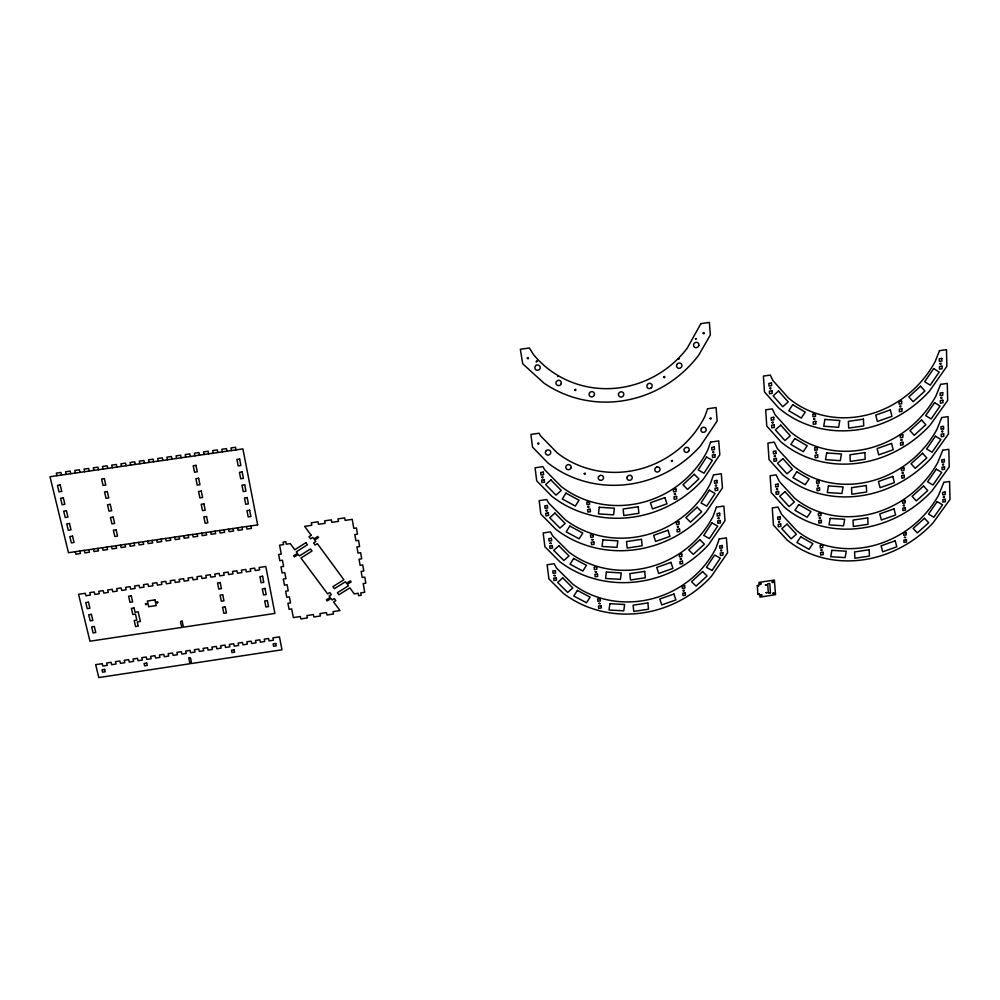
<?xml version="1.0" encoding="UTF-8"?>
<svg xmlns="http://www.w3.org/2000/svg" width="1000" height="1000" viewBox="0 0 1000 1000"><rect width="100%" height="100%" fill="white"/><g stroke="black" fill="none" stroke-linecap="round" stroke-linejoin="round"><path stroke-width="1.5" d="M712.113 570.45L720.275 558.175L714.625 555.05L706.438 567.388L712.087 570.487M695.837 338.713C694.5 339.275 697.337 337.762 696.175 338.975L695.85 339.012M61.562 475.05L60.938 472.438L56.312 473.113L56.938 475.712M79.8 551.038L80.4 553.55L75.875 554.212L75.263 551.712M66.175 474.387L65.55 471.775L70.175 471.112L70.8 473.713M84.338 550.375L84.925 552.888L89.462 552.212L88.863 549.712M75.412 473.05L74.8 470.45L79.412 469.775L80.025 472.388M93.387 549.05L93.987 551.55L98.513 550.887L97.912 548.375M89.25 471.05L88.65 468.45L84.038 469.113L84.637 471.725M106.962 547.05L107.55 549.562L103.025 550.225L102.438 547.712M93.863 470.387L93.263 467.788L97.875 467.125L98.475 469.725M111.487 546.388L112.075 548.888L116.587 548.225L116.013 545.725M103.088 469.062L102.487 466.45L107.1 465.788L107.688 468.4M120.525 545.05L121.1 547.562L125.625 546.9L125.05 544.388M116.9 467.075L116.312 464.462L111.7 465.125L112.3 467.738M134.075 543.062L134.65 545.575L130.137 546.237L129.562 543.725M121.5 466.4L120.913 463.8L125.512 463.137L126.1 465.737M138.6 542.4L139.162 544.913L143.663 544.25L143.112 541.737M130.7 465.075L130.113 462.475L134.725 461.812L135.3 464.412M147.613 541.075L148.175 543.575L152.688 542.913L152.125 540.413M139.887 463.75L139.312 461.15L143.912 460.487L144.488 463.088M156.637 539.75L157.188 542.25L161.688 541.587L161.137 539.087M153.675 461.763L153.1 459.162L148.512 459.825L149.075 462.425M170.15 537.762L170.7 540.262L166.2 540.925L165.65 538.425M158.262 461.1L157.7 458.5L162.288 457.837L162.85 460.45M174.65 537.1L175.2 539.612L179.688 538.95L179.15 536.438M167.438 459.787L166.875 457.175L171.462 456.512L172.025 459.125M183.65 535.775L184.188 538.288L188.688 537.625L188.15 535.112M181.188 457.8L180.637 455.2L176.05 455.85L176.6 458.462M197.138 533.8L197.662 536.3L193.175 536.962L192.65 534.45M185.763 457.137L185.225 454.538L189.8 453.875L190.35 456.475M201.637 533.138L202.162 535.638L206.65 534.975L206.125 532.475M194.925 455.825L194.387 453.212L198.962 452.55L199.5 455.163M210.613 531.812L211.137 534.325L215.625 533.663L215.113 531.15M208.65 453.837L208.113 451.238L203.538 451.9L204.075 454.5M224.075 529.837L224.587 532.337L220.113 533L219.6 530.487M213.212 453.188L212.688 450.575L217.262 449.913L217.787 452.525M228.562 529.175L229.075 531.688L233.55 531.025L233.05 528.513M222.35 451.863L221.838 449.263L226.4 448.6L226.925 451.213M237.525 527.863L238.038 530.363L242.512 529.7L242.013 527.2M236.05 449.888L235.538 447.287L230.975 447.938L231.488 450.55M250.963 525.887L251.462 528.387L246.988 529.05L246.488 526.538M536.638 361.725L537.45 361.262L536.538 360.887L536.138 361.812M618.475 394.2L618.475 394.888A2.725 2.587 -35.1 0 0 621.462 397.025A2.725 2.587 -35.1 0 0 623.787 393.975L623.6 393.325A2.725 2.587 -35.1 0 0 621.487 391.812L620.112 392.05A2.725 2.587 -35.1 0 0 618.475 394.2M527.288 358.137C528.45 360.562 529.075 356.05 527.288 358.137M537.788 443.488C538.925 445.812 539.538 441.463 537.788 443.488M541.95 477.3C543.075 479.588 543.675 475.312 541.95 477.3M546.038 510.575C547.163 512.825 547.75 508.6 546.038 510.575M550.062 543.3L551.35 543.438L550.062 543.3M554.025 575.513L555.3 575.638L554.025 575.513M574.788 389.825C575.913 392.2 576.562 387.762 574.788 389.825M584.225 473.65C585.325 475.938 585.95 471.662 584.225 473.65M587.962 506.887C589.05 509.125 589.675 504.913 587.962 506.887M591.638 539.575L592.925 539.7L591.638 539.575M595.262 571.75L596.525 571.875L595.262 571.75M598.812 603.413L600.075 603.525L598.812 603.413M663.775 377.025C664.85 379.412 665.562 374.975 663.775 377.025M671.4 460.85C672.463 463.137 673.15 458.862 671.4 460.85M674.425 494.075C675.475 496.325 676.15 492.113 674.425 494.075M677.4 526.763C678.438 528.975 679.112 524.825 677.4 526.763M680.325 558.938C681.363 561.112 682.025 557.025 680.325 558.938M683.2 590.612C684.225 592.75 684.887 588.713 683.2 590.612M703.15 333.1C704.212 335.525 704.963 331.025 703.15 333.1M710.05 418.413C711.087 420.737 711.812 416.4 710.05 418.413M712.775 452.225C713.812 454.513 714.525 450.238 712.775 452.225M715.462 485.487C716.488 487.738 717.2 483.525 715.462 485.487M718.1 518.225C719.125 520.438 719.825 516.287 718.1 518.225M720.7 550.438C721.712 552.612 722.412 548.525 720.7 550.438M627.025 477.475L626.987 478.137A2.662 2.487 -28.6 0 0 629.775 480.325A2.662 2.487 -28.6 0 0 632.212 477.5L632.075 476.863A2.662 2.487 -28.6 0 0 630.1 475.312L628.737 475.475A2.662 2.487 -28.6 0 0 627.025 477.475M769.85 388.338C770.863 390.688 771.637 386.312 769.85 388.338M757.288 585.675L757.925 594.475L759.6 594.513L760 597.15L775.537 594.637L774.388 580.062L759.038 582.362L758.925 585.138L757.325 585.575M757.8 585.988L758.7 586.075L757.837 585.875M758.363 593.8L759.262 593.888L758.4 593.688M772.1 422.488C773.112 424.8 773.875 420.487 772.1 422.488M760.888 595.138C761.938 597.4 762.688 593.138 760.888 595.138M765.462 584.825L766.363 584.8L765.462 584.825M774.312 456.087C775.3 458.338 776.087 454.137 774.312 456.087M766.012 592.638L766.912 592.612L766.012 592.638M776.488 489.15C777.487 491.375 778.238 487.188 776.488 489.15M772.188 581.962C773.225 584.237 773.988 579.963 772.188 581.962M772.962 593.3C774 595.562 774.762 591.3 772.962 593.3M778.637 521.675C779.625 523.875 780.362 519.75 778.637 521.675M813.737 418.975C814.725 421.262 815.5 417 813.737 418.975M815.612 452.525C816.587 454.787 817.375 450.55 815.612 452.525M817.45 485.538C818.425 487.775 819.2 483.587 817.45 485.538M819.262 518.038C820.212 520.237 821.025 516.1 819.262 518.038M821.05 550.013C822 552.175 822.763 548.112 821.05 550.013M899.887 406.388C900.825 408.688 901.675 404.387 899.887 406.388M901.062 439.938C901.988 442.2 902.837 437.962 901.062 439.938M902.212 472.95C903.138 475.175 903.975 471 902.212 472.95M903.35 505.438C904.262 507.625 905.088 503.512 903.35 505.438M904.463 537.425L905.688 537.55L904.525 537.263M940.05 363.7C940.975 366.037 941.875 361.688 940.05 363.7M940.913 397.837C941.825 400.138 942.712 395.85 940.913 397.837M941.75 431.425C942.663 433.688 943.538 429.462 941.75 431.425M942.575 464.487C943.487 466.712 944.35 462.537 942.575 464.487M943.4 497.013C944.225 499.2 945.263 495.1 943.4 497.013M599.275 507.25L598.462 513.888L613.562 514.85L614.4 508.225L599.275 507.25M602.863 539.913L602.05 546.45L617.013 547.362L617.85 540.837L602.863 539.913M760.088 583.775C761 586.1 761.975 581.875 760.088 583.775M606.388 572.05L605.575 578.488L620.425 579.35L621.263 572.925L606.388 572.05M609.862 603.675L609.05 610.025L623.775 610.837L624.612 604.513L609.862 603.675M824.912 419.412L823.737 426.225L838.612 427.312L839.8 420.513L824.912 419.412M826.688 452.938L825.525 459.637L840.275 460.675L841.45 453.988L826.688 452.938M828.438 485.925L827.288 492.525L841.912 493.5L843.088 486.912L828.438 485.925M830.163 518.387L829.013 524.875L843.525 525.812L844.688 519.325L830.163 518.387M831.862 550.337L830.725 556.725L845.113 557.612L846.275 551.225L831.862 550.337M594.462 394.338L594.325 395.012A2.725 2.6 -32.7 0 1 590.9 396.775A2.725 2.6 -32.7 0 1 589.25 393.488L589.562 392.863A2.725 2.6 -32.7 0 1 591.287 391.688L592.675 391.725A2.725 2.6 -32.7 0 1 594.462 394.338M145.475 603.913C146.213 606.525 147.738 602.312 145.475 603.913M156.762 602.225C157.5 604.837 159.025 600.625 156.762 602.225M700.888 323.638L687.25 348.162A100.463 96.688 -49.3 0 1 533.4 354.462L529.4 347.987L520.337 349.275L522.737 363.825L543.85 383.025A115.138 110.812 -49.4 0 0 698.675 355.2L710.35 334.963L709.362 322.438L700.888 323.638M598.475 476.925L598.288 477.562A2.662 2.5 -26.3 0 0 599.85 480.175L601.2 480.3A2.662 2.5 -26.3 0 0 603.312 478.7L603.5 478.05A2.662 2.5 -26.3 0 0 598.475 476.925M707.6 408.762L704.862 416.5A97.863 93.287 -36.8 0 1 557.337 453L540.475 435.75L539.087 433.225L530.925 434.412L532.5 447.05L547.7 462.775A112.15 106.912 -36.9 0 0 700.537 445.825L717.15 420.988L716.087 407.537L707.6 408.762M710.588 442.1L707.638 450.35A96.938 91.862 -33.3 0 1 561.312 486.613L544.612 469.688L542.938 466.637L535.075 467.788L536.7 480.825L551.763 496.25A111.088 105.288 -33.4 0 0 703.325 479.225L719.812 454.738L718.725 440.9L710.588 442.1M713.525 474.9L710.362 483.663A96.05 90.45 -30.6 0 1 565.237 519.688L548.688 503.062L546.712 499.525L539.163 500.637L540.825 514.05L555.75 529.2A110.062 103.675 -30.6 0 0 706.075 512.087L722.438 487.938L721.325 473.75L713.525 474.9M716.413 507.175L713.05 516.438A95.2 89.05 -28.4 0 1 569.087 552.238L552.7 535.913L550.438 531.875L543.175 532.962L544.888 546.737L559.675 561.613A109.087 102.062 -28.4 0 0 708.775 544.425L725.025 520.625L723.875 506.075L716.413 507.175M719.262 538.962L715.7 548.688A94.375 87.675 -26.6 0 1 572.888 584.263L556.638 568.225L554.1 563.737L547.125 564.775L548.888 578.9L563.538 593.513A108.15 100.487 -26.7 0 0 711.438 576.25L727.575 552.775L726.388 537.888L719.262 538.962M698.812 345.5L698.138 346.737A2.763 2.6 -44.3 0 1 695.55 347.612L694.9 347.4A2.763 2.6 -44.3 0 1 693.888 343.825A2.763 2.6 -44.3 0 1 697.537 342.575L698.1 342.962A2.763 2.6 -44.3 0 1 698.812 345.5M561.287 383.525L561.025 384.175A2.725 2.625 -30.4 0 1 558.013 385.562L556.788 384.925A2.725 2.625 -30.4 0 1 556.3 381.75L556.725 381.175A2.725 2.625 -30.4 0 1 561.287 383.525M939.488 350.675L935.075 361.75A99.763 90.55 -48.4 0 1 788.487 398.013L772.9 380.538L770.288 375.087L763.4 376.075L764.475 391.912L778.525 407.837A114.338 103.775 -48.5 0 0 929.262 391.337L946.875 366.325L946.488 349.663L939.488 350.675M940.6 384.387L935.975 395.925A98.65 89.325 -46.1 0 1 790.588 431.962L775.125 414.812L772.275 408.875L765.675 409.837L766.762 426.025L780.7 441.662A113.05 102.387 -46.1 0 0 930.2 425.05L947.675 400.4L947.275 383.413L940.6 384.387M941.712 417.55L936.862 429.562A97.575 88.112 -43.9 0 1 792.638 465.375L777.325 448.525L774.212 442.125L767.9 443.05L769.013 459.575L782.825 474.925A111.825 100.988 -43.9 0 0 931.125 458.237L948.462 433.925L948.062 416.625L941.712 417.55M942.788 450.2L937.725 462.65A96.55 86.9 -41.8 0 1 794.663 498.237L779.475 481.688L776.125 474.862L770.1 475.75L771.237 492.587L784.925 507.675A110.65 99.6 -41.8 0 0 932.025 490.887L949.237 466.925L948.825 449.3L942.788 450.2M943.863 482.337L938.575 495.225A95.575 85.688 -39.9 0 1 796.65 530.588L781.6 514.338L778.012 507.075L772.262 507.925L773.413 525.075L786.988 539.888A109.537 98.2 -39.9 0 0 932.925 523.038L950 499.4L949.575 481.488L943.863 482.337M570.975 467.85L570.675 468.462A2.675 2.525 -23.9 0 1 567.013 469.35A2.675 2.525 -23.9 0 1 566.237 465.85L566.688 465.325A2.675 2.525 -23.9 0 1 569.288 464.7L570.438 465.375A2.675 2.525 -23.9 0 1 570.975 467.85M701.413 428.5L701.1 429.125A2.688 2.5 -36.7 0 0 702.062 432.038L702.675 432.3A2.688 2.5 -36.7 0 0 705.075 427.625L704.463 427.35A2.688 2.5 -36.7 0 0 701.875 427.975L701.413 428.5M565.95 493.1L562.288 498.975L575.35 506.087L579.012 500.238L565.95 493.1M569.825 526.062L566.188 531.85L579.125 538.825L582.775 533.062L569.825 526.062M573.638 558.5L570.025 564.2L582.85 571.038L586.475 565.35L573.638 558.5M577.388 590.413L573.8 596.038L586.512 602.737L590.112 597.137L577.388 590.413M706.562 457.025L698.188 469.913L703.988 473.2L712.35 460.337L706.562 457.025M709.287 490.225L700.987 502.925L706.725 506.15L715.037 493.475L709.287 490.225M792.725 404.7L788.787 410.7L801.312 418.075L805.25 412.1L792.725 404.7M711.975 522.9L703.737 535.413L709.425 538.575L717.675 526.087L711.975 522.9M794.775 438.537L790.875 444.45L803.288 451.675L807.2 445.788L794.775 438.537M796.8 471.825L792.913 477.65L805.225 484.738L809.112 478.925L796.8 471.825M798.787 504.575L794.938 510.325L807.138 517.263L811 511.55L798.787 504.575M800.738 536.812L796.912 542.475L809.025 549.288L812.85 543.65L800.738 536.812M933.65 368.587L924.688 381.75L930.238 385.163L939.2 372.025L933.65 368.587M934.562 402.663L925.662 415.625L931.162 418.975L940.062 406.025L934.562 402.663M935.45 436.188L926.625 448.975L932.075 452.25L940.9 439.487L935.45 436.188M936.325 469.175L927.575 481.788L932.975 485L941.737 472.413L936.325 469.175M937.188 501.65L928.5 514.075L933.863 517.225L942.562 504.825L937.188 501.65M677.35 363.888L676.925 364.45A2.737 2.587 -41.5 0 0 676.888 367.113L677.312 367.638A2.737 2.587 -41.5 0 0 681.087 367.463A2.737 2.587 -41.5 0 0 681.137 363.713L680.588 363.312A2.737 2.587 -41.5 0 0 677.913 363.438L677.35 363.888M688.713 451.15L687.688 452.075A2.675 2.487 -34.3 0 1 684.562 451.625L684.2 451.087A2.675 2.487 -34.3 0 1 688.05 447.663L688.562 448.075A2.675 2.487 -34.3 0 1 688.713 451.15M546.337 450.625L545.875 451.138A2.688 2.55 -22.6 0 0 545.675 453.713L546.575 454.688A2.688 2.55 -22.6 0 0 549.225 454.8L549.812 454.412A2.688 2.55 -22.6 0 0 550.1 450.775A2.688 2.55 -22.6 0 0 546.337 450.625M694.25 474.263L682.962 484.787L687.588 489.438L698.875 478.938L694.25 474.263M697.075 507.212L685.875 517.6L690.462 522.175L701.65 511.812L697.075 507.212M699.862 539.65L688.737 549.9L693.275 554.388L704.388 544.163L699.862 539.65M702.588 571.575L691.55 581.688L696.062 586.1L707.087 576L702.588 571.575M920.562 386.188L908.825 396.912L913.15 401.712L924.875 391.012L920.562 386.188M921.562 420L909.938 430.588L914.212 435.312L925.837 424.75L921.562 420M550.9 479.875L545.675 484.6L556.013 495.138L561.237 490.438L550.9 479.875M922.562 453.288L911.012 463.738L915.263 468.363L926.8 457.938L922.562 453.288M554.913 513.075L549.725 517.75L559.975 528.1L565.15 523.45L554.913 513.075M923.538 486.037L912.087 496.35L916.3 500.9L927.738 490.613L923.538 486.037M558.862 545.75L553.713 550.363L563.862 560.525L569 555.938L558.862 545.75M924.5 518.275L913.138 528.45L917.312 532.913L928.675 522.762L924.5 518.275M562.75 577.9L557.638 582.45L567.688 592.425L572.8 587.9L562.75 577.9M778.562 391.025L773.138 395.85L782.8 406.725L788.213 401.938L778.562 391.025M780.738 425.112L775.362 429.875L784.925 440.55L790.3 435.825L780.738 425.112M782.875 458.65L777.537 463.35L787.025 473.837L792.35 469.162L782.875 458.65M784.987 491.65L779.688 496.275L789.087 506.575L794.375 501.975L784.987 491.65M787.062 524.125L781.8 528.688L791.125 538.812L796.375 534.263L787.062 524.125M536.062 365.4L535.513 365.85A2.737 2.662 -29.5 0 0 538.888 369.9L539.45 369.45A2.737 2.662 -29.5 0 0 539.8 366.2L538.787 365.262A2.737 2.662 -29.5 0 0 536.062 365.4M311.212 535.312L308.988 536.712L310.525 538.8L312.738 537.4L313.863 538.925L317.75 536.462L318.575 537.575L314.688 540.037L315.8 541.562L313.587 542.962L315.113 545.037L317.337 543.638L343.9 579.763L332.912 586.663L334.412 588.688L345.387 581.788L346.488 583.275L350.337 580.862L351.125 581.95L347.287 584.362L348.375 585.85L337.4 592.737L338.9 594.763L349.862 587.875L354.25 593.85L358.175 593.263L358.587 595.662L361.2 595.275L360.788 592.863L364.712 592.275L363.212 583.562L365.838 583.162L364.8 577.112L362.188 577.5L361.138 571.425L363.775 571.025L362.725 564.938L360.1 565.325L359.05 559.212L361.688 558.825L360.65 552.688L358 553.075L356.95 546.925L359.6 546.538L358.55 540.363L355.9 540.75L354.837 534.562L357.488 534.175L356.438 527.962L353.775 528.35L352.238 519.338L345.1 520.388L344.663 517.888L338 518.875L338.438 521.375L331.775 522.35L331.337 519.85L324.663 520.837L325.112 523.337L318.438 524.312L318 521.812L311.325 522.8L311.775 525.3L304.625 526.35L311.212 535.312M305.875 542.725L294.8 549.738L290.238 543.6L286.238 544.2L285.775 541.712L283.1 542.112L283.575 544.587L279.575 545.175L281.275 554.113L278.612 554.513L279.788 560.675L282.45 560.275L283.612 566.425L280.963 566.825L282.137 572.95L284.775 572.55L285.938 578.663L283.3 579.05L284.462 585.138L287.1 584.75L288.25 590.825L285.625 591.213L286.775 597.263L289.4 596.875L290.55 602.9L287.925 603.3L289.075 609.312L291.7 608.925L293.337 617.587L300.363 616.538L300.812 618.925L307.35 617.938L306.9 615.55L313.438 614.562L313.875 616.962L320.4 615.975L319.962 613.587L326.488 612.6L326.925 614.987L333.45 614.012L333.013 611.625L340 610.562L333.612 601.975L335.8 600.6L334.312 598.587L332.125 599.963L331.025 598.488L327.188 600.887L326.388 599.812L330.225 597.413L329.125 595.925L331.312 594.55L329.812 592.525L327.625 593.913L300.95 558.013L312.013 551.025L310.475 548.95L299.413 555.95L298.288 554.438L294.413 556.888L293.587 555.775L297.462 553.337L296.337 551.812L307.413 544.8L305.875 542.725M651 388.025L649.7 388.55A2.725 2.575 -37.9 0 1 647.288 387.55L646.975 386.95A2.725 2.575 -37.9 0 1 651.7 384.338L652.013 384.925A2.725 2.575 -37.9 0 1 651 388.025M656.725 467.1L656.1 467.388A2.662 2.487 -31.1 0 0 654.912 470.312L655.175 470.913A2.662 2.487 -31.1 0 0 658.75 471.587A2.662 2.487 -31.1 0 0 659.688 468.075L659.262 467.575A2.662 2.487 -31.1 0 0 657.412 466.962L656.725 467.1M890.325 409.925L875.725 415.1L877.387 421.488L891.963 416.325L890.325 409.925M664.938 497.587L650.45 502.725L652.475 508.938L666.938 503.812L664.938 497.587M891.562 443.45L877.087 448.575L878.737 454.85L893.2 449.738L891.562 443.45M667.987 530.25L653.612 535.337L655.625 541.45L669.975 536.375L667.987 530.25M892.8 476.425L878.438 481.5L880.075 487.688L894.412 482.612L892.8 476.425M670.987 562.388L656.725 567.425L658.713 573.45L672.95 568.413L670.987 562.388M894.013 508.888L879.75 513.913L881.375 520L895.612 514.975L894.013 508.888M673.938 594.025L659.788 599.012L661.762 604.938L675.888 599.95L673.938 594.025M895.2 540.837L881.062 545.825L882.675 551.8L896.787 546.825L895.2 540.837M770.425 592.863L768.35 593.175L767.688 583.8L769.775 583.488L770.425 592.863M556.237 577.775L553.675 578.162L553.962 580.55L556.538 580.163L556.237 577.775M722.788 552.7L720.25 553.088L720.45 555.475L722.987 555.1L722.788 552.7M597.438 574.012L594.888 574.388L595.15 576.775L597.712 576.4L597.438 574.012M682.438 561.2L679.9 561.587L680.113 563.975L682.65 563.587L682.438 561.2M644.7 571.4L629.837 573.638L630.5 579.987L645.337 577.75L644.7 571.4M822.65 545.125L820.138 545.5L820.275 547.888L822.788 547.513L822.65 545.125M906.162 532.525L903.662 532.913L903.737 535.288L906.237 534.913L906.162 532.525M823.05 552.263L820.537 552.65L820.675 555.025L823.175 554.637L823.05 552.263M906.4 539.675L903.913 540.05L903.988 542.425L906.488 542.05L906.4 539.675M102.263 663.65L95.662 664.638L98.8 677.562L189.988 663.737L188.7 657.837L190.1 657.625L190.9 659.188L191.388 663.525L281.975 649.788L279.462 636.862L272.938 637.85L273.412 640.212L269.062 640.875L268.587 638.5L264.237 639.163L264.713 641.525L260.363 642.188L259.887 639.812L255.538 640.475L256.012 642.85L251.663 643.5L251.175 641.137L246.825 641.787L247.3 644.163L242.95 644.825L242.463 642.45L238.1 643.112L238.588 645.487L234.237 646.137L233.738 643.775L229.375 644.425L229.875 646.8L225.512 647.463L225.012 645.088L220.65 645.75L221.15 648.125L216.788 648.775L216.287 646.413L211.912 647.075L212.425 649.438L208.05 650.1L207.55 647.725L203.175 648.388L203.688 650.763L199.312 651.425L198.8 649.05L194.425 649.712L194.95 652.087L190.575 652.75L190.05 650.375L185.675 651.038L186.2 653.4L181.825 654.062L181.3 651.7L176.925 652.362L177.45 654.725L173.075 655.387L172.537 653.025L168.162 653.688L168.688 656.05L164.312 656.712L163.775 654.35L159.388 655.013L159.925 657.375L155.55 658.037L155.013 655.675L150.625 656.338L151.163 658.7L146.775 659.362L146.225 657L141.838 657.663L142.387 660.037L138 660.7L137.45 658.325L133.062 658.988L133.613 661.363L129.213 662.025L128.663 659.65L124.262 660.325L124.825 662.688L120.425 663.35L119.875 660.987L115.475 661.65L116.037 664.013L111.638 664.688L111.075 662.312L106.675 662.975L107.238 665.35L102.837 666.012L102.263 663.65M869.15 549.75L854.575 551.95L854.875 558.263L869.425 556.062L869.15 549.75M104.663 669.412L102.025 669.812L102.6 672.175L105.237 671.775L104.663 669.412M146.713 663.05L144.088 663.45L144.625 665.812L147.262 665.413L146.713 663.05M234.1 649.825L231.475 650.212L231.975 652.575L234.587 652.188L234.1 649.825M275.75 643.512L273.15 643.913L273.612 646.275L276.212 645.875L275.75 643.512M600.188 598.562L597.65 598.938L597.913 601.3L600.45 600.913L600.188 598.562M684.663 585.763L682.138 586.138L682.35 588.5L684.875 588.112L684.663 585.763M600.988 605.625L598.45 606.013L598.713 608.362L601.25 607.975L600.988 605.625M685.3 592.825L682.775 593.212L682.987 595.562L685.512 595.188L685.3 592.825M647.862 602.95L633.112 605.188L633.763 611.438L648.487 609.2L647.862 602.95M866.338 485.5L851.525 487.7L851.838 494.225L866.625 492.013L866.338 485.5M88.462 602.175L85.775 602.575L87.25 608.675L89.925 608.275L88.462 602.175M131.263 595.8L128.588 596.2L129.987 602.312L132.662 601.912L131.263 595.8M220.188 582.562L217.525 582.962L218.8 589.062L221.45 588.675L220.188 582.562M262.587 576.25L259.925 576.65L261.125 582.75L263.775 582.362L262.587 576.25M551.4 538.3L548.812 538.688L549.113 541.125L551.7 540.737L551.4 538.3M719.625 513.225L717.062 513.6L717.262 516.05L719.812 515.662L719.625 513.225M154.95 599.9L147.387 601.025L148.675 606.7L156.225 605.575L154.95 599.9M593.025 534.575L590.438 534.963L590.712 537.4L593.3 537.013L593.025 534.575M678.875 521.775L676.3 522.15L676.525 524.587L679.087 524.212L678.875 521.775M91.4 614.362L88.725 614.763L90.188 620.837L92.863 620.438L91.4 614.362M134.062 608L131.387 608.387L132.787 614.462L135.45 614.062L136.85 620.112L134.188 620.513L135.575 626.538L138.238 626.138L137.262 621.925L140.363 621.462L138.15 611.775L135.037 612.25L134.062 608M222.712 594.763L220.062 595.15L221.312 601.225L223.962 600.825L222.712 594.763M264.975 588.45L262.325 588.837L263.525 594.913L266.163 594.513L264.975 588.45M552.3 545.612L549.712 546L550.013 548.425L552.6 548.038L552.3 545.612M720.212 520.538L717.65 520.913L717.85 523.35L720.4 522.962L720.212 520.538M593.837 541.875L591.263 542.263L591.538 544.688L594.113 544.3L593.837 541.875M679.538 529.075L676.975 529.45L677.188 531.888L679.75 531.5L679.538 529.075M780.212 516.7L777.663 517.087L777.825 519.513L780.375 519.125L780.212 516.7M945.138 492.038L942.625 492.425L942.688 494.85L945.2 494.462L945.138 492.038M641.488 539.338L626.512 541.575L627.175 548.038L642.138 545.788L641.488 539.338M820.875 513.075L818.35 513.45L818.487 515.875L821.012 515.487L820.875 513.075M905.05 500.475L902.537 500.85L902.625 503.275L905.138 502.9L905.05 500.475M94.312 626.487L91.65 626.888L93.112 632.913L95.775 632.513L94.312 626.487M225.212 606.875L222.575 607.275L223.825 613.3L226.462 612.913L225.212 606.875M267.35 600.562L264.713 600.962L265.9 606.987L268.525 606.6L267.35 600.562M780.688 523.975L778.15 524.35L778.312 526.763L780.85 526.388L780.688 523.975M945.312 499.312L942.812 499.688L942.875 502.1L945.375 501.725L945.312 499.312M821.275 520.325L818.75 520.7L818.888 523.112L821.413 522.737L821.275 520.325M905.3 507.738L902.788 508.113L902.875 510.525L905.387 510.15L905.3 507.738M867.75 517.875L853.062 520.075L853.363 526.5L868.037 524.288L867.75 517.875M182.138 621.15L180.725 621.362L180.65 623.1L182.037 627.375L89.963 641.213L78.562 594.288L85.3 593.288L85.887 595.75L90.375 595.075L89.787 592.625L94.262 591.962L94.85 594.412L99.325 593.75L98.75 591.3L103.225 590.625L103.812 593.088L108.287 592.425L107.7 589.963L112.188 589.3L112.762 591.75L117.225 591.087L116.662 588.638L121.137 587.962L121.7 590.425L126.175 589.763L125.6 587.3L130.075 586.638L130.638 589.1L135.113 588.438L134.55 585.975L139.012 585.312L139.575 587.762L144.037 587.1L143.488 584.65L147.95 583.987L148.5 586.438L152.963 585.775L152.413 583.325L156.875 582.663L157.425 585.112L161.887 584.45L161.337 582L165.8 581.337L166.337 583.787L170.8 583.125L170.263 580.675L174.713 580.013L175.25 582.463L179.7 581.8L179.175 579.35L183.625 578.688L184.15 581.138L188.6 580.475L188.075 578.025L192.525 577.362L193.05 579.825L197.5 579.163L196.975 576.7L201.425 576.038L201.95 578.5L206.388 577.837L205.875 575.375L210.325 574.725L210.837 577.175L215.275 576.512L214.762 574.062L219.213 573.4L219.713 575.862L224.15 575.2L223.65 572.737L228.088 572.075L228.588 574.538L233.025 573.875L232.525 571.425L236.962 570.763L237.463 573.212L241.9 572.562L241.4 570.1L245.837 569.45L246.325 571.9L250.75 571.237L250.263 568.787L254.7 568.125L255.188 570.588L259.613 569.925L259.125 567.475L265.775 566.487L274.9 613.413L183.45 627.163L182.138 621.15M555.363 570.588L552.788 570.962L553.075 573.375L555.65 572.987L555.363 570.588M722.212 545.513L719.675 545.887L719.862 548.288L722.4 547.913L722.212 545.513M596.638 566.825L594.075 567.212L594.338 569.6L596.9 569.225L596.638 566.825M681.787 554.025L679.237 554.4L679.463 556.8L682.013 556.413L681.787 554.025M776.075 453.462L773.487 453.85L773.325 451.337L775.913 450.962L776.075 453.462M817.25 447.413L814.675 447.788L814.812 450.288L817.387 449.913L817.25 447.413M902.788 434.825L900.225 435.2L900.312 437.7L902.875 437.325L902.788 434.825M943.587 428.812L941.038 429.188L940.975 426.688L943.525 426.312L943.587 428.812M776.4 458.462L773.825 458.85L773.988 461.337L776.562 460.962L776.4 458.462M943.713 433.812L941.162 434.188L941.225 436.675L943.775 436.3L943.713 433.812M817.663 454.9L815.088 455.275L815.238 457.775L817.8 457.388L817.663 454.9M903.05 442.312L900.487 442.688L900.575 445.175L903.138 444.8L903.05 442.312M864.887 452.6L849.963 454.8L850.275 461.425L865.188 459.225L864.887 452.6M547.388 505.487L544.775 505.875L545.075 508.35L547.688 507.962L547.388 505.487M716.988 480.412L714.4 480.8L714.613 483.275L717.188 482.9L716.988 480.412M589.35 501.812L586.75 502.188L587.025 504.663L589.625 504.288L589.35 501.812M675.913 489L673.312 489.387L673.538 491.863L676.125 491.475L675.913 489M548.3 512.913L545.688 513.3L545.988 515.775L548.6 515.388L548.3 512.913M717.588 487.837L715.013 488.225L715.212 490.7L717.788 490.312L717.588 487.837M590.188 509.225L587.587 509.613L587.863 512.075L590.462 511.688L590.188 509.225M676.575 496.425L674 496.8L674.225 499.275L676.8 498.888L676.575 496.425M778.075 484.1L775.512 484.475L775.675 486.938L778.238 486.562L778.075 484.1M944.338 459.438L941.812 459.812L941.862 462.275L944.4 461.9L944.338 459.438M638.225 506.763L623.125 509L623.8 515.562L638.888 513.312L638.225 506.763M819.075 480.5L816.525 480.875L816.663 483.338L819.212 482.962L819.075 480.5M903.925 467.912L901.388 468.288L901.475 470.75L904.013 470.375L903.925 467.912M778.562 491.475L776 491.863L776.162 494.312L778.725 493.938L778.562 491.475M944.525 466.825L941.988 467.2L942.05 469.65L944.575 469.275L944.525 466.825M819.488 487.875L816.938 488.25L817.075 490.7L819.625 490.325L819.488 487.875M904.188 475.288L901.65 475.662L901.737 478.113L904.262 477.738L904.188 475.288M66.425 510.725L63.675 511.125L65.213 517.513L67.962 517.112L66.425 510.725M110.237 504.35L107.5 504.75L108.975 511.138L111.713 510.737L110.237 504.35M201.275 491.1L198.55 491.5L199.875 497.887L202.6 497.5L201.275 491.1M244.675 484.787L241.962 485.188L243.212 491.575L245.925 491.188L244.675 484.787M773.713 417.287L771.1 417.663L771.275 420.213L773.875 419.825L773.713 417.287M942.7 392.638L940.125 393.013L940.188 395.562L942.763 395.188L942.7 392.638M815.387 413.775L812.788 414.15L812.938 416.7L815.525 416.312L815.387 413.775M901.625 401.188L899.05 401.562L899.137 404.113L901.712 403.725L901.625 401.188M69.5 523.488L66.762 523.888L68.288 530.225L71.025 529.825L69.5 523.488M113.175 517.112L110.438 517.5L111.9 523.85L114.637 523.462L113.175 517.112M203.912 503.862L201.2 504.263L202.512 510.613L205.225 510.213L203.912 503.862M247.175 497.55L244.462 497.95L245.712 504.3L248.412 503.9L247.175 497.55M774.212 424.913L771.612 425.288L771.775 427.825L774.375 427.45L774.212 424.913M942.887 400.262L940.312 400.637L940.375 403.175L942.95 402.8L942.887 400.262M815.812 421.388L813.213 421.763L813.363 424.3L815.95 423.925L815.812 421.388M901.888 408.8L899.312 409.175L899.4 411.712L901.975 411.337L901.888 408.8M863.425 419.162L848.375 421.362L848.7 428.1L863.725 425.9L863.425 419.162M72.55 536.163L69.825 536.562L71.35 542.875L74.075 542.475L72.55 536.163M116.088 529.788L113.362 530.188L114.812 536.5L117.537 536.1L116.088 529.788M206.537 516.538L203.825 516.938L205.138 523.25L207.838 522.85L206.537 516.538M249.65 510.225L246.95 510.625L248.2 516.938L250.888 516.538L249.65 510.225M543.3 472.137L540.675 472.525L540.975 475.05L543.612 474.663L543.3 472.137M714.312 447.075L711.712 447.45L711.912 449.975L714.513 449.588L714.312 447.075M544.225 479.688L541.6 480.075L541.912 482.587L544.538 482.2L544.225 479.688M714.912 454.625L712.325 455L712.525 457.512L715.125 457.137L714.912 454.625M257.675 524.9L68.463 552.712L50 476.712L242.9 448.9L257.675 524.9M60.213 484.963L57.45 485.363L59.013 491.838L61.775 491.438L60.213 484.963M104.325 478.587L101.562 478.988L103.05 485.462L105.812 485.062L104.325 478.587M195.95 465.35L193.212 465.75L194.55 472.212L197.288 471.812L195.95 465.35M239.625 459.038L236.9 459.425L238.162 465.9L240.888 465.5L239.625 459.038M771.475 383.05L768.85 383.438L769.013 386.025L771.637 385.637L771.475 383.05M941.85 358.425L939.262 358.8L939.325 361.388L941.912 361.012L941.85 358.425M771.975 390.8L769.362 391.188L769.525 393.762L772.15 393.387L771.975 390.8M942.05 366.175L939.45 366.55L939.525 369.125L942.113 368.75L942.05 366.175M63.325 497.887L60.575 498.288L62.125 504.712L64.875 504.312L63.325 497.887M107.287 491.512L104.537 491.912L106.025 498.338L108.763 497.938L107.287 491.512M198.625 478.263L195.888 478.663L197.225 485.087L199.95 484.7L198.625 478.263M242.15 471.95L239.438 472.35L240.7 478.775L243.412 478.387L242.15 471.95M558.35 376.087L557.625 376.562L558.337 376.062M678.938 358.825L678.188 359.288L678.938 358.825"/></g></svg>
